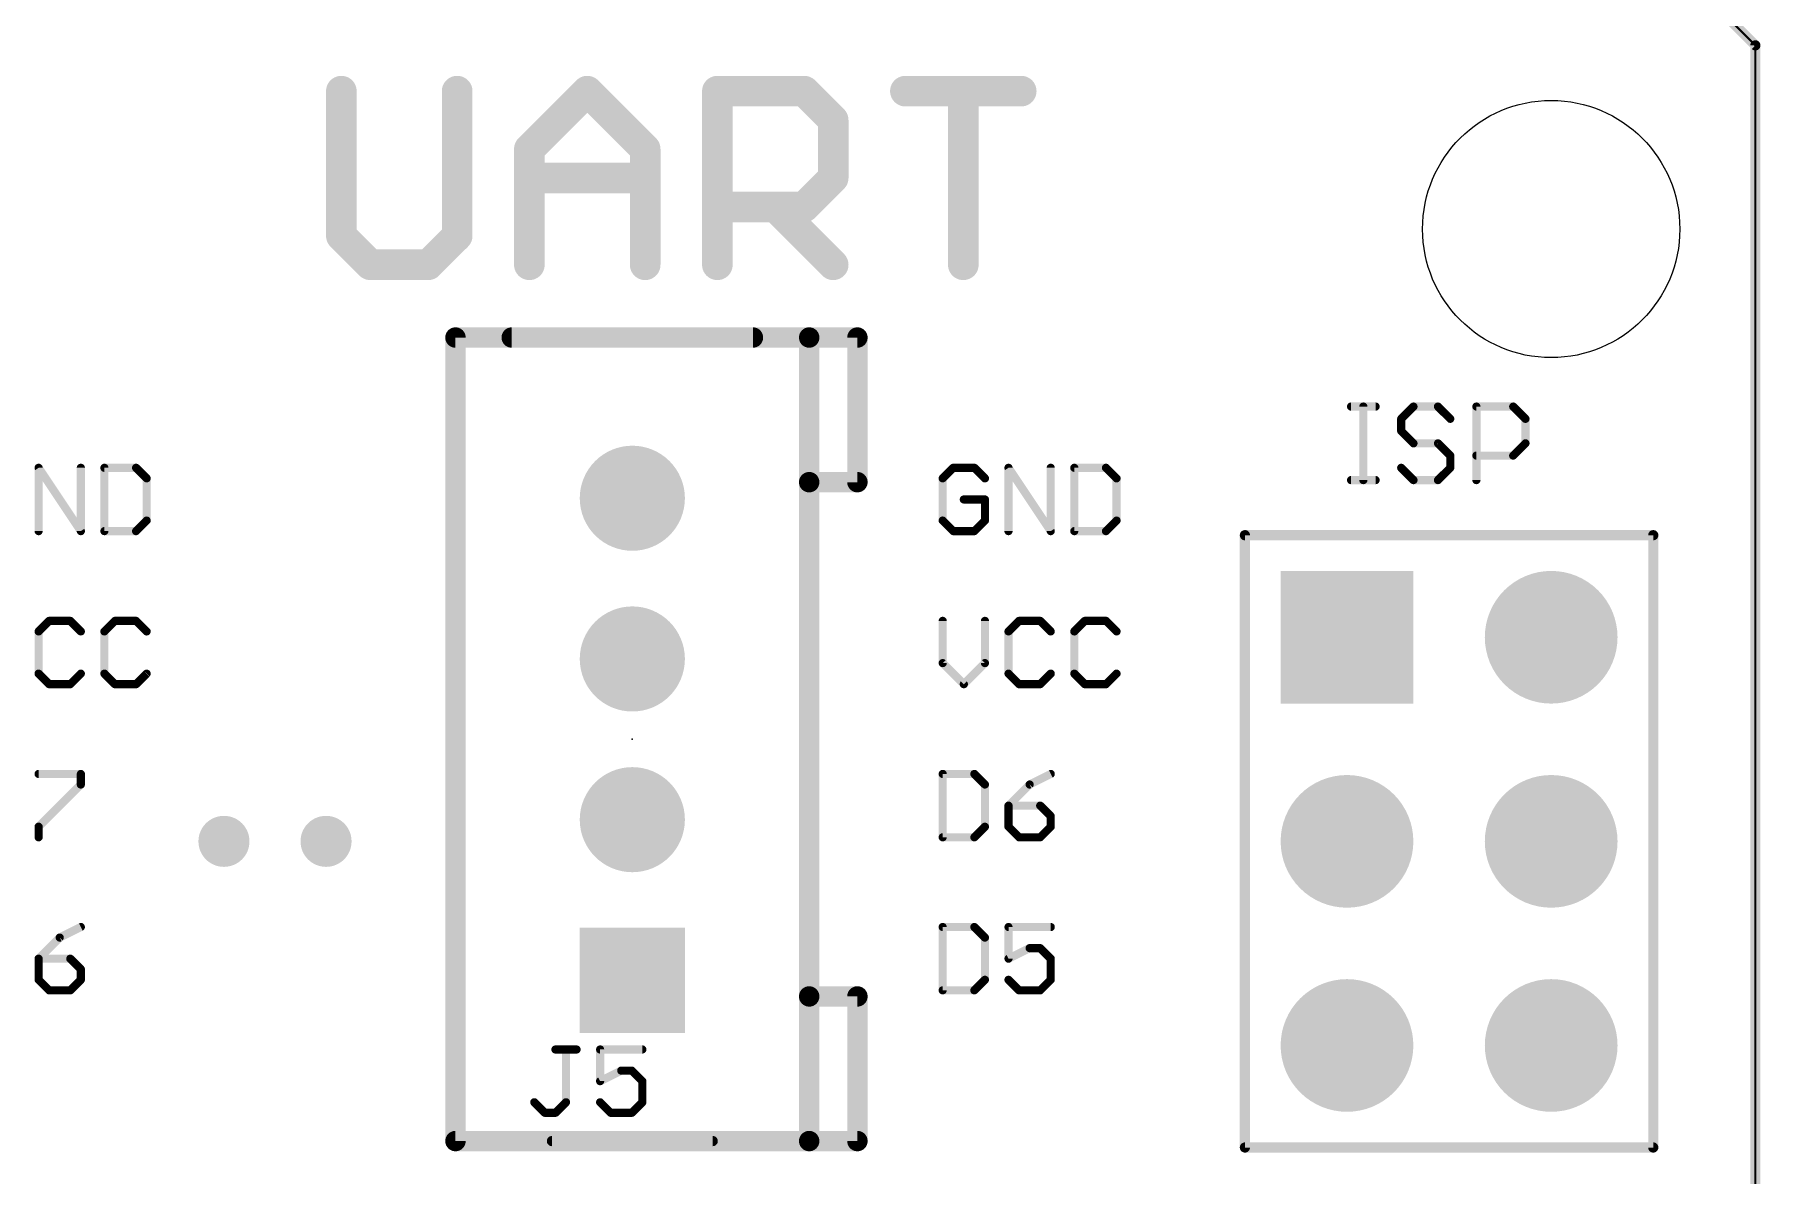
# Model space of a CAD drawing. Extents: x -6 to 140, y -6 to 118.
# Drawn here: x 47.17 to 68.64, y 23.78 to 37.98 of the extents above; entities that cross this region are included whole.
import ezdxf

# ---------------------------------------------------------------- set-up
doc = ezdxf.new("R2010")
doc.units = 0
for name, color, linetype in [('17', 94, 'CONTINUOUS'), ('18', 94, 'CONTINUOUS'), ('20', 214, 'CONTINUOUS'), ('21', 251, 'CONTINUOUS'), ('23', 178, 'CONTINUOUS'), ('25', 251, 'CONTINUOUS')]:
    doc.layers.add(name, color=color, linetype=linetype)

# ---------------------------------------------------------------- blocks, each defined once
blk = doc.blocks.new('SQUAREP')
blk.add_solid([(-0.5, -0.5), (0.5, -0.5), (-0.5, 0.5), (0.5, 0.5)])
blk = doc.blocks.new('ROUNDP')
at = {"const_width": 0.5}
blk.add_lwpolyline([(0, -0.25, 1), (0, 0.25, 1), (0, -0.25)], format="xyb", dxfattribs=at)
blk = doc.blocks.new('ROUNDV')
at = {"const_width": 0.5}
blk.add_lwpolyline([(0, -0.25, 1), (0, 0.25, 1), (0, -0.25)], format="xyb", dxfattribs=at)

msp = doc.modelspace()

# ---------------------------------------------------------------- linework, layer by layer
at = {"layer": '20', "const_width": 0.0254}
for points in [[(66.04, 40.386), (68.58, 37.846)], [(68.58, 37.846), (68.58, 5.08)]]:
    msp.add_lwpolyline(points, dxfattribs=at)
at = {"layer": '20', "const_width": 0.0127}
for points in [[(68.5863, 37.846, 1), (68.5737, 37.846)], [(68.5755, 37.8415, 1), (68.5845, 37.8505)]]:
    msp.add_lwpolyline(points, format="xyb", dxfattribs=at)
at = {"layer": '20'}
msp.add_circle((66.04, 35.56), 1.6002, dxfattribs=at)
at = {"layer": '21'}
for points, const_width in [([(66.04, 40.386), (68.58, 37.846)], 0.127), ([(68.58, 37.846), (68.58, 5.08)], 0.127), ([(50.9905, 37.2763), (50.9905, 35.4756)], 0.381), ([(52.4311, 35.4756), (52.4311, 37.2763)], 0.381), ([(53.3293, 36.5561), (54.0496, 37.2763)], 0.381), ([(54.0496, 37.2763), (54.7699, 36.5561)], 0.381), ([(55.6681, 35.1155), (55.6681, 37.2763)], 0.381), ([(55.6681, 37.2763), (56.7485, 37.2763)], 0.381), ([(56.7485, 37.2763), (57.1087, 36.9162)], 0.381), ([(58.0069, 37.2763), (59.4475, 37.2763)], 0.381), ([(58.7272, 35.1155), (58.7272, 37.2763)], 0.381), ([(57.1087, 36.9162), (57.1087, 36.1959)], 0.381), ([(53.3293, 35.1155), (53.3293, 36.5561)], 0.381), ([(54.7699, 36.5561), (54.7699, 35.1155)], 0.381), ([(53.3293, 36.1959), (54.7699, 36.1959)], 0.381), ([(57.1087, 36.1959), (56.7485, 35.8358)], 0.381), ([(56.7485, 35.8358), (55.6681, 35.8358)], 0.381), ([(56.3884, 35.8358), (57.1087, 35.1155)], 0.381), ([(50.9905, 35.4756), (51.3506, 35.1155)], 0.381), ([(52.0709, 35.1155), (52.4311, 35.4756)], 0.381), ([(51.3506, 35.1155), (52.0709, 35.1155)], 0.381), ([(56.81, 34.21), (52.41, 34.21)], 0.254), ([(52.41, 24.21), (52.41, 34.21)], 0.254), ([(53.11, 34.21), (56.11, 34.21)], 0.254), ([(56.81, 32.41), (56.81, 34.21)], 0.254), ([(57.41, 34.21), (56.81, 34.21)], 0.254), ([(57.41, 32.41), (57.41, 34.21)], 0.254), ([(63.5508, 33.351), (63.8559, 33.351)], 0.1016), ([(63.7033, 32.4358), (63.7033, 33.351)], 0.1016), ([(64.327, 33.351), (64.1745, 33.1985)], 0.1016), ([(64.6321, 33.351), (64.327, 33.351)], 0.1016), ([(64.7846, 33.1985), (64.6321, 33.351)], 0.1016), ([(65.11, 32.4358), (65.11, 33.351)], 0.1016), ([(65.11, 33.351), (65.5676, 33.351)], 0.1016), ([(65.5676, 33.351), (65.7201, 33.1985)], 0.1016), ([(64.1745, 33.1985), (64.1745, 33.0459)], 0.1016), ([(64.1745, 33.0459), (64.327, 32.8934)], 0.1016), ([(65.7201, 33.1985), (65.7201, 32.8934)], 0.1016), ([(64.327, 32.8934), (64.6321, 32.8934)], 0.1016), ([(64.6321, 32.8934), (64.7846, 32.7409)], 0.1016), ([(65.7201, 32.8934), (65.5676, 32.7409)], 0.1016), ([(47.2244, 31.8008), (47.2244, 32.5889)], 0.1016), ([(47.2244, 32.5889), (47.7498, 31.8008)], 0.1016), ([(47.7498, 31.8008), (47.7498, 32.5889)], 0.1016), ([(48.043, 32.5889), (48.043, 31.8008)], 0.1016), ([(48.437, 32.5889), (48.043, 32.5889)], 0.1016), ([(48.5683, 32.4575), (48.437, 32.5889)], 0.1016), ([(58.6021, 32.5889), (58.4708, 32.4575)], 0.1016), ([(58.8648, 32.5889), (58.6021, 32.5889)], 0.1016), ([(58.9962, 32.4575), (58.8648, 32.5889)], 0.1016), ([(59.2894, 31.8008), (59.2894, 32.5889)], 0.1016), ([(59.2894, 32.5889), (59.8148, 31.8008)], 0.1016), ([(59.8148, 31.8008), (59.8148, 32.5889)], 0.1016), ([(60.108, 32.5889), (60.108, 31.8008)], 0.1016), ([(60.502, 32.5889), (60.108, 32.5889)], 0.1016), ([(60.6333, 32.4575), (60.502, 32.5889)], 0.1016), ([(64.327, 32.4358), (64.1745, 32.5883)], 0.1016), ([(64.7846, 32.5883), (64.6321, 32.4358)], 0.1016), ([(64.7846, 32.7409), (64.7846, 32.5883)], 0.1016), ([(65.5676, 32.7409), (65.11, 32.7409)], 0.1016), ([(48.5683, 31.9321), (48.5683, 32.4575)], 0.1016), ([(56.81, 26.01), (56.81, 32.41)], 0.254), ([(56.81, 32.41), (57.41, 32.41)], 0.254), ([(58.4708, 32.4575), (58.4708, 31.9321)], 0.1016), ([(60.6333, 31.9321), (60.6333, 32.4575)], 0.1016), ([(63.5508, 32.4358), (63.8559, 32.4358)], 0.1016), ([(64.6321, 32.4358), (64.327, 32.4358)], 0.1016), ([(58.9962, 32.1948), (58.7335, 32.1948)], 0.1016), ([(58.9962, 31.9321), (58.9962, 32.1948)], 0.1016), ([(48.043, 31.8008), (48.437, 31.8008)], 0.1016), ([(48.437, 31.8008), (48.5683, 31.9321)], 0.1016), ([(58.4708, 31.9321), (58.6021, 31.8008)], 0.1016), ([(58.6021, 31.8008), (58.8648, 31.8008)], 0.1016), ([(58.8648, 31.8008), (58.9962, 31.9321)], 0.1016), ([(60.108, 31.8008), (60.502, 31.8008)], 0.1016), ([(60.502, 31.8008), (60.6333, 31.9321)], 0.1016), ([(62.23, 31.75), (67.31, 31.75)], 0.127), ([(62.23, 24.13), (62.23, 31.75)], 0.127), ([(67.31, 31.75), (67.31, 24.13)], 0.127), ([(47.3557, 30.6839), (47.2244, 30.5525)], 0.1016), ([(47.6184, 30.6839), (47.3557, 30.6839)], 0.1016), ([(47.7498, 30.5525), (47.6184, 30.6839)], 0.1016), ([(48.1743, 30.6839), (48.043, 30.5525)], 0.1016), ([(48.437, 30.6839), (48.1743, 30.6839)], 0.1016), ([(48.5683, 30.5525), (48.437, 30.6839)], 0.1016), ([(58.4708, 30.6839), (58.4708, 30.1585)], 0.1016), ([(58.9962, 30.1585), (58.9962, 30.6839)], 0.1016), ([(59.4207, 30.6839), (59.2894, 30.5525)], 0.1016), ([(59.6834, 30.6839), (59.4207, 30.6839)], 0.1016), ([(59.8148, 30.5525), (59.6834, 30.6839)], 0.1016), ([(60.2393, 30.6839), (60.108, 30.5525)], 0.1016), ([(60.502, 30.6839), (60.2393, 30.6839)], 0.1016), ([(60.6333, 30.5525), (60.502, 30.6839)], 0.1016), ([(47.2244, 30.5525), (47.2244, 30.0271)], 0.1016), ([(48.043, 30.5525), (48.043, 30.0271)], 0.1016), ([(59.2894, 30.5525), (59.2894, 30.0271)], 0.1016), ([(60.108, 30.5525), (60.108, 30.0271)], 0.1016), ([(47.2244, 30.0271), (47.3557, 29.8958)], 0.1016), ([(47.6184, 29.8958), (47.7498, 30.0271)], 0.1016), ([(48.043, 30.0271), (48.1743, 29.8958)], 0.1016), ([(48.437, 29.8958), (48.5683, 30.0271)], 0.1016), ([(58.4708, 30.1585), (58.7335, 29.8958)], 0.1016), ([(58.7335, 29.8958), (58.9962, 30.1585)], 0.1016), ([(59.2894, 30.0271), (59.4207, 29.8958)], 0.1016), ([(59.6834, 29.8958), (59.8148, 30.0271)], 0.1016), ([(60.108, 30.0271), (60.2393, 29.8958)], 0.1016), ([(60.502, 29.8958), (60.6333, 30.0271)], 0.1016), ([(47.3557, 29.8958), (47.6184, 29.8958)], 0.1016), ([(48.1743, 29.8958), (48.437, 29.8958)], 0.1016), ([(59.4207, 29.8958), (59.6834, 29.8958)], 0.1016), ([(60.2393, 29.8958), (60.502, 29.8958)], 0.1016), ([(47.2244, 28.7789), (47.7498, 28.7789)], 0.1016), ([(47.7498, 28.7789), (47.7498, 28.6475)], 0.1016), ([(58.4708, 28.7789), (58.4708, 27.9908)], 0.1016), ([(58.8648, 28.7789), (58.4708, 28.7789)], 0.1016), ([(58.9962, 28.6475), (58.8648, 28.7789)], 0.1016), ([(59.8148, 28.7789), (59.5521, 28.6475)], 0.1016), ([(47.7498, 28.6475), (47.2244, 28.1221)], 0.1016), ([(58.9962, 28.1221), (58.9962, 28.6475)], 0.1016), ([(59.5521, 28.6475), (59.2894, 28.3848)], 0.1016), ([(59.2894, 28.3848), (59.2894, 28.1221)], 0.1016), ([(59.6834, 28.3848), (59.2894, 28.3848)], 0.1016), ([(59.8148, 28.2535), (59.6834, 28.3848)], 0.1016), ([(47.2244, 28.1221), (47.2244, 27.9908)], 0.1016), ([(58.8648, 27.9908), (58.9962, 28.1221)], 0.1016), ([(59.2894, 28.1221), (59.4207, 27.9908)], 0.1016), ([(59.6834, 27.9908), (59.8148, 28.1221)], 0.1016), ([(59.8148, 28.1221), (59.8148, 28.2535)], 0.1016), ([(58.4708, 27.9908), (58.8648, 27.9908)], 0.1016), ([(59.4207, 27.9908), (59.6834, 27.9908)], 0.1016), ([(47.7498, 26.8739), (47.4871, 26.7425)], 0.1016), ([(58.4708, 26.8739), (58.4708, 26.0858)], 0.1016), ([(58.8648, 26.8739), (58.4708, 26.8739)], 0.1016), ([(58.9962, 26.7425), (58.8648, 26.8739)], 0.1016), ([(59.8148, 26.8739), (59.2894, 26.8739)], 0.1016), ([(59.2894, 26.8739), (59.2894, 26.4798)], 0.1016), ([(47.4871, 26.7425), (47.2244, 26.4798)], 0.1016), ([(58.9962, 26.2171), (58.9962, 26.7425)], 0.1016), ([(59.2894, 26.4798), (59.5521, 26.6112)], 0.1016), ([(59.5521, 26.6112), (59.6834, 26.6112)], 0.1016), ([(59.6834, 26.6112), (59.8148, 26.4798)], 0.1016), ([(47.2244, 26.4798), (47.2244, 26.2171)], 0.1016), ([(47.6184, 26.4798), (47.2244, 26.4798)], 0.1016), ([(47.7498, 26.3485), (47.6184, 26.4798)], 0.1016), ([(59.8148, 26.4798), (59.8148, 26.2171)], 0.1016), ([(47.2244, 26.2171), (47.3557, 26.0858)], 0.1016), ([(47.6184, 26.0858), (47.7498, 26.2171)], 0.1016), ([(47.7498, 26.2171), (47.7498, 26.3485)], 0.1016), ([(58.8648, 26.0858), (58.9962, 26.2171)], 0.1016), ([(59.4207, 26.0858), (59.2894, 26.2171)], 0.1016), ([(59.8148, 26.2171), (59.6834, 26.0858)], 0.1016), ([(47.3557, 26.0858), (47.6184, 26.0858)], 0.1016), ([(56.81, 24.21), (56.81, 26.01)], 0.254), ([(57.41, 26.01), (56.81, 26.01)], 0.254), ([(57.41, 24.21), (57.41, 26.01)], 0.254), ([(58.4708, 26.0858), (58.8648, 26.0858)], 0.1016), ([(59.6834, 26.0858), (59.4207, 26.0858)], 0.1016), ([(52.41, 24.21), (56.81, 24.21)], 0.254), ([(53.61, 24.21), (55.61, 24.21)], 0.127), ([(56.81, 24.21), (57.41, 24.21)], 0.254), ([(67.31, 24.13), (62.23, 24.13)], 0.127)]:
    msp.add_lwpolyline(points, dxfattribs=dict(at, const_width=const_width))
for points, const_width in [([(68.6118, 37.846, 1), (68.5482, 37.846)], 0.0635), ([(68.5575, 37.8235, 1), (68.6025, 37.8685)], 0.0635), ([(51.0858, 37.2763, 1), (50.8953, 37.2763)], 0.1905), ([(52.5263, 37.2763, 1), (52.3358, 37.2763)], 0.1905), ([(54.1169, 37.3437, 1), (53.9822, 37.209)], 0.1905), ([(54.1169, 37.209, 1), (53.9822, 37.3437)], 0.1905), ([(55.6681, 37.3716, 1), (55.6681, 37.1811)], 0.1905), ([(55.7633, 37.2763, 1), (55.5728, 37.2763)], 0.1905), ([(56.8159, 37.3437, 1), (56.6812, 37.209)], 0.1905), ([(56.7485, 37.1811, 1), (56.7485, 37.3716)], 0.1905), ([(58.0069, 37.3716, 1), (58.0069, 37.1811)], 0.1905), ([(58.8224, 37.2763, 1), (58.6319, 37.2763)], 0.1905), ([(59.4475, 37.1811, 1), (59.4475, 37.3716)], 0.1905), ([(57.2039, 36.9162, 1), (57.0134, 36.9162)], 0.1905), ([(57.0413, 36.8489, 1), (57.176, 36.9836)], 0.1905), ([(53.4245, 36.5561, 1), (53.234, 36.5561)], 0.1905), ([(53.2619, 36.6234, 1), (53.3966, 36.4887)], 0.1905), ([(54.8651, 36.5561, 1), (54.6746, 36.5561)], 0.1905), ([(54.7025, 36.4887, 1), (54.8372, 36.6234)], 0.1905), ([(53.3293, 36.2912, 1), (53.3293, 36.1007)], 0.1905), ([(54.7699, 36.1007, 1), (54.7699, 36.2912)], 0.1905), ([(57.0134, 36.1959, 1), (57.2039, 36.1959)], 0.1905), ([(57.176, 36.1286, 1), (57.0413, 36.2633)], 0.1905), ([(55.6681, 35.931, 1), (55.6681, 35.7405)], 0.1905), ([(56.4557, 35.9031, 1), (56.321, 35.7684)], 0.1905), ([(56.6812, 35.9031, 1), (56.8159, 35.7684)], 0.1905), ([(56.7485, 35.7405, 1), (56.7485, 35.931)], 0.1905), ([(51.0579, 35.543, 1), (50.9231, 35.4083)], 0.1905), ([(52.4984, 35.4083, 1), (52.3637, 35.543)], 0.1905), ([(50.8953, 35.4756, 1), (51.0858, 35.4756)], 0.1905), ([(52.3358, 35.4756, 1), (52.5263, 35.4756)], 0.1905), ([(51.3506, 35.2108, 1), (51.3506, 35.0203)], 0.1905), ([(51.2833, 35.0481, 1), (51.418, 35.1829)], 0.1905), ([(52.0036, 35.1829, 1), (52.1383, 35.0481)], 0.1905), ([(52.0709, 35.0203, 1), (52.0709, 35.2108)], 0.1905), ([(57.0413, 35.0481, 1), (57.176, 35.1829)], 0.1905), ([(53.234, 35.1155, 1), (53.4245, 35.1155)], 0.1905), ([(54.6746, 35.1155, 1), (54.8651, 35.1155)], 0.1905), ([(55.5728, 35.1155, 1), (55.7633, 35.1155)], 0.1905), ([(58.6319, 35.1155, 1), (58.8224, 35.1155)], 0.1905), ([(52.41, 34.2735, 1), (52.41, 34.1465)], 0.127), ([(52.4735, 34.21, 1), (52.3465, 34.21)], 0.127), ([(53.11, 34.2735, 1), (53.11, 34.1465)], 0.127), ([(56.11, 34.1465, 1), (56.11, 34.2735)], 0.127), ([(56.8735, 34.21, 1), (56.7465, 34.21)], 0.127), ([(56.81, 34.2735, 1), (56.81, 34.1465)], 0.127), ([(56.81, 34.1465, 1), (56.81, 34.2735)], 0.127), ([(57.4735, 34.21, 1), (57.3465, 34.21)], 0.127), ([(57.41, 34.1465, 1), (57.41, 34.2735)], 0.127), ([(63.5508, 33.3764, 1), (63.5508, 33.3256)], 0.0508), ([(63.7287, 33.351, 1), (63.6779, 33.351)], 0.0508), ([(63.8559, 33.3256, 1), (63.8559, 33.3764)], 0.0508), ([(64.327, 33.3764, 1), (64.327, 33.3256)], 0.0508), ([(64.345, 33.333, 1), (64.309, 33.3689)], 0.0508), ([(64.65, 33.3689, 1), (64.6141, 33.333)], 0.0508), ([(64.6321, 33.3256, 1), (64.6321, 33.3764)], 0.0508), ([(65.1354, 33.351, 1), (65.0846, 33.351)], 0.0508), ([(65.11, 33.3764, 1), (65.11, 33.3256)], 0.0508), ([(65.5855, 33.3689, 1), (65.5496, 33.333)], 0.0508), ([(65.5676, 33.3256, 1), (65.5676, 33.3764)], 0.0508), ([(64.1999, 33.1985, 1), (64.1491, 33.1985)], 0.0508), ([(64.1565, 33.2164, 1), (64.1924, 33.1805)], 0.0508), ([(64.1924, 33.0639, 1), (64.1565, 33.028)], 0.0508), ([(64.1491, 33.0459, 1), (64.1999, 33.0459)], 0.0508), ([(64.7666, 33.1805, 1), (64.8026, 33.2164)], 0.0508), ([(65.7455, 33.1985, 1), (65.6947, 33.1985)], 0.0508), ([(65.7022, 33.1805, 1), (65.7381, 33.2164)], 0.0508), ([(64.327, 32.9188, 1), (64.327, 32.868)], 0.0508), ([(64.309, 32.8754, 1), (64.345, 32.9114)], 0.0508), ([(64.65, 32.9114, 1), (64.6141, 32.8754)], 0.0508), ([(64.6321, 32.868, 1), (64.6321, 32.9188)], 0.0508), ([(65.6947, 32.8934, 1), (65.7455, 32.8934)], 0.0508), ([(65.7381, 32.8754, 1), (65.7022, 32.9114)], 0.0508), ([(47.2455, 32.603, 1), (47.2032, 32.5748)], 0.0508), ([(47.2498, 32.5889, 1), (47.199, 32.5889)], 0.0508), ([(47.7752, 32.5889, 1), (47.7244, 32.5889)], 0.0508), ([(48.0684, 32.5889, 1), (48.0176, 32.5889)], 0.0508), ([(48.043, 32.6143, 1), (48.043, 32.5635)], 0.0508), ([(48.455, 32.6068, 1), (48.419, 32.5709)], 0.0508), ([(48.437, 32.5635, 1), (48.437, 32.6143)], 0.0508), ([(58.6021, 32.6143, 1), (58.6021, 32.5635)], 0.0508), ([(58.6201, 32.5709, 1), (58.5842, 32.6068)], 0.0508), ([(58.8828, 32.6068, 1), (58.8469, 32.5709)], 0.0508), ([(58.8648, 32.5635, 1), (58.8648, 32.6143)], 0.0508), ([(59.3105, 32.603, 1), (59.2682, 32.5748)], 0.0508), ([(59.3148, 32.5889, 1), (59.264, 32.5889)], 0.0508), ([(59.8402, 32.5889, 1), (59.7894, 32.5889)], 0.0508), ([(60.1334, 32.5889, 1), (60.0826, 32.5889)], 0.0508), ([(60.108, 32.6143, 1), (60.108, 32.5635)], 0.0508), ([(60.52, 32.6068, 1), (60.484, 32.5709)], 0.0508), ([(60.502, 32.5635, 1), (60.502, 32.6143)], 0.0508), ([(64.1924, 32.6063, 1), (64.1565, 32.5704)], 0.0508), ([(64.81, 32.7409, 1), (64.7592, 32.7409)], 0.0508), ([(64.7666, 32.7229, 1), (64.8026, 32.7588)], 0.0508), ([(64.8026, 32.5704, 1), (64.7666, 32.6063)], 0.0508), ([(65.11, 32.7663, 1), (65.11, 32.7155)], 0.0508), ([(65.5496, 32.7588, 1), (65.5855, 32.7229)], 0.0508), ([(65.5676, 32.7155, 1), (65.5676, 32.7663)], 0.0508), ([(48.5937, 32.4575, 1), (48.5429, 32.4575)], 0.0508), ([(48.5504, 32.4396, 1), (48.5863, 32.4755)], 0.0508), ([(56.8735, 32.41, 1), (56.7465, 32.41)], 0.127), ([(56.81, 32.4735, 1), (56.81, 32.3465)], 0.127), ([(56.7465, 32.41, 1), (56.8735, 32.41)], 0.127), ([(57.3465, 32.41, 1), (57.4735, 32.41)], 0.127), ([(57.41, 32.3465, 1), (57.41, 32.4735)], 0.127), ([(58.4962, 32.4575, 1), (58.4454, 32.4575)], 0.0508), ([(58.4528, 32.4755, 1), (58.4888, 32.4396)], 0.0508), ([(58.9782, 32.4396, 1), (59.0141, 32.4755)], 0.0508), ([(60.6587, 32.4575, 1), (60.6079, 32.4575)], 0.0508), ([(60.6154, 32.4396, 1), (60.6513, 32.4755)], 0.0508), ([(63.5508, 32.4612, 1), (63.5508, 32.4104)], 0.0508), ([(63.6779, 32.4358, 1), (63.7287, 32.4358)], 0.0508), ([(63.8559, 32.4104, 1), (63.8559, 32.4612)], 0.0508), ([(64.327, 32.4612, 1), (64.327, 32.4104)], 0.0508), ([(64.309, 32.4178, 1), (64.345, 32.4538)], 0.0508), ([(64.6141, 32.4538, 1), (64.65, 32.4178)], 0.0508), ([(64.6321, 32.4104, 1), (64.6321, 32.4612)], 0.0508), ([(64.7592, 32.5883, 1), (64.81, 32.5883)], 0.0508), ([(65.0846, 32.4358, 1), (65.1354, 32.4358)], 0.0508), ([(58.7335, 32.2202, 1), (58.7335, 32.1694)], 0.0508), ([(59.0216, 32.1948, 1), (58.9708, 32.1948)], 0.0508), ([(58.9962, 32.1694, 1), (58.9962, 32.2202)], 0.0508), ([(47.199, 31.8008, 1), (47.2498, 31.8008)], 0.0508), ([(47.7244, 31.8008, 1), (47.7752, 31.8008)], 0.0508), ([(47.7286, 31.7867, 1), (47.7709, 31.8149)], 0.0508), ([(48.043, 31.8262, 1), (48.043, 31.7754)], 0.0508), ([(48.0176, 31.8008, 1), (48.0684, 31.8008)], 0.0508), ([(48.419, 31.8188, 1), (48.455, 31.7828)], 0.0508), ([(48.437, 31.7754, 1), (48.437, 31.8262)], 0.0508), ([(48.5429, 31.9321, 1), (48.5937, 31.9321)], 0.0508), ([(48.5863, 31.9142, 1), (48.5504, 31.9501)], 0.0508), ([(58.4888, 31.9501, 1), (58.4528, 31.9142)], 0.0508), ([(58.4454, 31.9321, 1), (58.4962, 31.9321)], 0.0508), ([(58.6021, 31.8262, 1), (58.6021, 31.7754)], 0.0508), ([(58.5842, 31.7828, 1), (58.6201, 31.8188)], 0.0508), ([(58.8469, 31.8188, 1), (58.8828, 31.7828)], 0.0508), ([(58.8648, 31.7754, 1), (58.8648, 31.8262)], 0.0508), ([(58.9708, 31.9321, 1), (59.0216, 31.9321)], 0.0508), ([(59.0141, 31.9142, 1), (58.9782, 31.9501)], 0.0508), ([(59.264, 31.8008, 1), (59.3148, 31.8008)], 0.0508), ([(59.7894, 31.8008, 1), (59.8402, 31.8008)], 0.0508), ([(59.7936, 31.7867, 1), (59.8359, 31.8149)], 0.0508), ([(60.108, 31.8262, 1), (60.108, 31.7754)], 0.0508), ([(60.0826, 31.8008, 1), (60.1334, 31.8008)], 0.0508), ([(60.484, 31.8188, 1), (60.52, 31.7828)], 0.0508), ([(60.502, 31.7754, 1), (60.502, 31.8262)], 0.0508), ([(60.6079, 31.9321, 1), (60.6587, 31.9321)], 0.0508), ([(60.6513, 31.9142, 1), (60.6154, 31.9501)], 0.0508), ([(62.23, 31.7817, 1), (62.23, 31.7183)], 0.0635), ([(62.2618, 31.75, 1), (62.1983, 31.75)], 0.0635), ([(67.3418, 31.75, 1), (67.2782, 31.75)], 0.0635), ([(67.31, 31.7183, 1), (67.31, 31.7817)], 0.0635), ([(47.3557, 30.7093, 1), (47.3557, 30.6585)], 0.0508), ([(47.3737, 30.6659, 1), (47.3378, 30.7018)], 0.0508), ([(47.6364, 30.7018, 1), (47.6005, 30.6659)], 0.0508), ([(47.6184, 30.6585, 1), (47.6184, 30.7093)], 0.0508), ([(48.1743, 30.7093, 1), (48.1743, 30.6585)], 0.0508), ([(48.1923, 30.6659, 1), (48.1563, 30.7018)], 0.0508), ([(48.455, 30.7018, 1), (48.419, 30.6659)], 0.0508), ([(48.437, 30.6585, 1), (48.437, 30.7093)], 0.0508), ([(58.4962, 30.6839, 1), (58.4454, 30.6839)], 0.0508), ([(59.0216, 30.6839, 1), (58.9708, 30.6839)], 0.0508), ([(59.4207, 30.7093, 1), (59.4207, 30.6585)], 0.0508), ([(59.4387, 30.6659, 1), (59.4028, 30.7018)], 0.0508), ([(59.7014, 30.7018, 1), (59.6655, 30.6659)], 0.0508), ([(59.6834, 30.6585, 1), (59.6834, 30.7093)], 0.0508), ([(60.2393, 30.7093, 1), (60.2393, 30.6585)], 0.0508), ([(60.2573, 30.6659, 1), (60.2213, 30.7018)], 0.0508), ([(60.52, 30.7018, 1), (60.484, 30.6659)], 0.0508), ([(60.502, 30.6585, 1), (60.502, 30.7093)], 0.0508), ([(47.2498, 30.5525, 1), (47.199, 30.5525)], 0.0508), ([(47.2064, 30.5705, 1), (47.2423, 30.5346)], 0.0508), ([(47.7318, 30.5346, 1), (47.7677, 30.5705)], 0.0508), ([(48.0684, 30.5525, 1), (48.0176, 30.5525)], 0.0508), ([(48.025, 30.5705, 1), (48.0609, 30.5346)], 0.0508), ([(48.5504, 30.5346, 1), (48.5863, 30.5705)], 0.0508), ([(59.3148, 30.5525, 1), (59.264, 30.5525)], 0.0508), ([(59.2714, 30.5705, 1), (59.3073, 30.5346)], 0.0508), ([(59.7968, 30.5346, 1), (59.8327, 30.5705)], 0.0508), ([(60.1334, 30.5525, 1), (60.0826, 30.5525)], 0.0508), ([(60.09, 30.5705, 1), (60.1259, 30.5346)], 0.0508), ([(60.6154, 30.5346, 1), (60.6513, 30.5705)], 0.0508), ([(47.2423, 30.0451, 1), (47.2064, 30.0092)], 0.0508), ([(47.7677, 30.0092, 1), (47.7318, 30.0451)], 0.0508), ([(48.0609, 30.0451, 1), (48.025, 30.0092)], 0.0508), ([(48.5863, 30.0092, 1), (48.5504, 30.0451)], 0.0508), ([(58.4888, 30.1765, 1), (58.4528, 30.1405)], 0.0508), ([(58.4454, 30.1585, 1), (58.4962, 30.1585)], 0.0508), ([(58.9708, 30.1585, 1), (59.0216, 30.1585)], 0.0508), ([(59.0141, 30.1405, 1), (58.9782, 30.1765)], 0.0508), ([(59.3073, 30.0451, 1), (59.2714, 30.0092)], 0.0508), ([(59.8327, 30.0092, 1), (59.7968, 30.0451)], 0.0508), ([(60.1259, 30.0451, 1), (60.09, 30.0092)], 0.0508), ([(60.6513, 30.0092, 1), (60.6154, 30.0451)], 0.0508), ([(47.199, 30.0271, 1), (47.2498, 30.0271)], 0.0508), ([(47.3557, 29.9212, 1), (47.3557, 29.8704)], 0.0508), ([(47.3378, 29.8778, 1), (47.3737, 29.9138)], 0.0508), ([(47.6005, 29.9138, 1), (47.6364, 29.8778)], 0.0508), ([(47.6184, 29.8704, 1), (47.6184, 29.9212)], 0.0508), ([(48.0176, 30.0271, 1), (48.0684, 30.0271)], 0.0508), ([(48.1743, 29.9212, 1), (48.1743, 29.8704)], 0.0508), ([(48.1563, 29.8778, 1), (48.1923, 29.9138)], 0.0508), ([(48.419, 29.9138, 1), (48.455, 29.8778)], 0.0508), ([(48.437, 29.8704, 1), (48.437, 29.9212)], 0.0508), ([(58.7155, 29.9138, 1), (58.7515, 29.8778)], 0.0508), ([(58.7155, 29.8778, 1), (58.7515, 29.9138)], 0.0508), ([(59.264, 30.0271, 1), (59.3148, 30.0271)], 0.0508), ([(59.4207, 29.9212, 1), (59.4207, 29.8704)], 0.0508), ([(59.4028, 29.8778, 1), (59.4387, 29.9138)], 0.0508), ([(59.6655, 29.9138, 1), (59.7014, 29.8778)], 0.0508), ([(59.6834, 29.8704, 1), (59.6834, 29.9212)], 0.0508), ([(60.0826, 30.0271, 1), (60.1334, 30.0271)], 0.0508), ([(60.2393, 29.9212, 1), (60.2393, 29.8704)], 0.0508), ([(60.2213, 29.8778, 1), (60.2573, 29.9138)], 0.0508), ([(60.484, 29.9138, 1), (60.52, 29.8778)], 0.0508), ([(60.502, 29.8704, 1), (60.502, 29.9212)], 0.0508), ([(47.2244, 28.8043, 1), (47.2244, 28.7535)], 0.0508), ([(47.7752, 28.7789, 1), (47.7244, 28.7789)], 0.0508), ([(47.7498, 28.7535, 1), (47.7498, 28.8043)], 0.0508), ([(58.4962, 28.7789, 1), (58.4454, 28.7789)], 0.0508), ([(58.4708, 28.8043, 1), (58.4708, 28.7535)], 0.0508), ([(58.8828, 28.7968, 1), (58.8469, 28.7609)], 0.0508), ([(58.8648, 28.7535, 1), (58.8648, 28.8043)], 0.0508), ([(59.8261, 28.7562, 1), (59.8034, 28.8016)], 0.0508), ([(47.7244, 28.6475, 1), (47.7752, 28.6475)], 0.0508), ([(47.7677, 28.6296, 1), (47.7318, 28.6655)], 0.0508), ([(59.0216, 28.6475, 1), (58.9708, 28.6475)], 0.0508), ([(58.9782, 28.6296, 1), (59.0141, 28.6655)], 0.0508), ([(59.5407, 28.6702, 1), (59.5634, 28.6248)], 0.0508), ([(59.57, 28.6296, 1), (59.5341, 28.6655)], 0.0508), ([(59.3148, 28.3848, 1), (59.264, 28.3848)], 0.0508), ([(59.2894, 28.4102, 1), (59.2894, 28.3594)], 0.0508), ([(59.2714, 28.4028, 1), (59.3073, 28.3669)], 0.0508), ([(59.7014, 28.4028, 1), (59.6655, 28.3669)], 0.0508), ([(59.6834, 28.3594, 1), (59.6834, 28.4102)], 0.0508), ([(47.2498, 28.1221, 1), (47.199, 28.1221)], 0.0508), ([(47.2064, 28.1401, 1), (47.2423, 28.1042)], 0.0508), ([(58.9708, 28.1221, 1), (59.0216, 28.1221)], 0.0508), ([(59.0141, 28.1042, 1), (58.9782, 28.1401)], 0.0508), ([(59.3073, 28.1401, 1), (59.2714, 28.1042)], 0.0508), ([(59.264, 28.1221, 1), (59.3148, 28.1221)], 0.0508), ([(59.8402, 28.2535, 1), (59.7894, 28.2535)], 0.0508), ([(59.7894, 28.1221, 1), (59.8402, 28.1221)], 0.0508), ([(59.7968, 28.2355, 1), (59.8327, 28.2715)], 0.0508), ([(59.8327, 28.1042, 1), (59.7968, 28.1401)], 0.0508), ([(47.199, 27.9908, 1), (47.2498, 27.9908)], 0.0508), ([(58.4708, 28.0162, 1), (58.4708, 27.9654)], 0.0508), ([(58.4454, 27.9908, 1), (58.4962, 27.9908)], 0.0508), ([(58.8469, 28.0088, 1), (58.8828, 27.9728)], 0.0508), ([(58.8648, 27.9654, 1), (58.8648, 28.0162)], 0.0508), ([(59.4207, 28.0162, 1), (59.4207, 27.9654)], 0.0508), ([(59.4028, 27.9728, 1), (59.4387, 28.0088)], 0.0508), ([(59.6655, 28.0088, 1), (59.7014, 27.9728)], 0.0508), ([(59.6834, 27.9654, 1), (59.6834, 28.0162)], 0.0508), ([(47.7611, 26.8512, 1), (47.7384, 26.8966)], 0.0508), ([(58.4962, 26.8739, 1), (58.4454, 26.8739)], 0.0508), ([(58.4708, 26.8993, 1), (58.4708, 26.8485)], 0.0508), ([(58.8828, 26.8918, 1), (58.8469, 26.8559)], 0.0508), ([(58.8648, 26.8485, 1), (58.8648, 26.8993)], 0.0508), ([(59.2894, 26.8993, 1), (59.2894, 26.8485)], 0.0508), ([(59.3148, 26.8739, 1), (59.264, 26.8739)], 0.0508), ([(59.8148, 26.8485, 1), (59.8148, 26.8993)], 0.0508), ([(47.4757, 26.7652, 1), (47.4984, 26.7198)], 0.0508), ([(47.505, 26.7246, 1), (47.4691, 26.7605)], 0.0508), ([(59.0216, 26.7425, 1), (58.9708, 26.7425)], 0.0508), ([(58.9782, 26.7246, 1), (59.0141, 26.7605)], 0.0508), ([(59.5521, 26.6366, 1), (59.5521, 26.5858)], 0.0508), ([(59.5634, 26.5885, 1), (59.5407, 26.6339)], 0.0508), ([(59.7014, 26.6291, 1), (59.6655, 26.5932)], 0.0508), ([(59.6834, 26.5858, 1), (59.6834, 26.6366)], 0.0508), ([(47.2498, 26.4798, 1), (47.199, 26.4798)], 0.0508), ([(47.2244, 26.5052, 1), (47.2244, 26.4544)], 0.0508), ([(47.2064, 26.4978, 1), (47.2423, 26.4619)], 0.0508), ([(47.6364, 26.4978, 1), (47.6005, 26.4619)], 0.0508), ([(47.6184, 26.4544, 1), (47.6184, 26.5052)], 0.0508), ([(59.278, 26.5026, 1), (59.3007, 26.4571)], 0.0508), ([(59.264, 26.4798, 1), (59.3148, 26.4798)], 0.0508), ([(59.8402, 26.4798, 1), (59.7894, 26.4798)], 0.0508), ([(59.7968, 26.4619, 1), (59.8327, 26.4978)], 0.0508), ([(47.2423, 26.2351, 1), (47.2064, 26.1992)], 0.0508), ([(47.199, 26.2171, 1), (47.2498, 26.2171)], 0.0508), ([(47.7752, 26.3485, 1), (47.7244, 26.3485)], 0.0508), ([(47.7244, 26.2171, 1), (47.7752, 26.2171)], 0.0508), ([(47.7318, 26.3305, 1), (47.7677, 26.3665)], 0.0508), ([(47.7677, 26.1992, 1), (47.7318, 26.2351)], 0.0508), ([(58.9708, 26.2171, 1), (59.0216, 26.2171)], 0.0508), ([(59.0141, 26.1992, 1), (58.9782, 26.2351)], 0.0508), ([(59.3073, 26.2351, 1), (59.2714, 26.1992)], 0.0508), ([(59.7894, 26.2171, 1), (59.8402, 26.2171)], 0.0508), ([(59.8327, 26.1992, 1), (59.7968, 26.2351)], 0.0508), ([(47.3557, 26.1112, 1), (47.3557, 26.0604)], 0.0508), ([(47.3378, 26.0678, 1), (47.3737, 26.1038)], 0.0508), ([(47.6005, 26.1038, 1), (47.6364, 26.0678)], 0.0508), ([(47.6184, 26.0604, 1), (47.6184, 26.1112)], 0.0508), ([(56.8735, 26.01, 1), (56.7465, 26.01)], 0.127), ([(56.81, 26.0735, 1), (56.81, 25.9465)], 0.127), ([(56.7465, 26.01, 1), (56.8735, 26.01)], 0.127), ([(57.4735, 26.01, 1), (57.3465, 26.01)], 0.127), ([(57.41, 25.9465, 1), (57.41, 26.0735)], 0.127), ([(58.4708, 26.1112, 1), (58.4708, 26.0604)], 0.0508), ([(58.4454, 26.0858, 1), (58.4962, 26.0858)], 0.0508), ([(58.8469, 26.1038, 1), (58.8828, 26.0678)], 0.0508), ([(58.8648, 26.0604, 1), (58.8648, 26.1112)], 0.0508), ([(59.4207, 26.1112, 1), (59.4207, 26.0604)], 0.0508), ([(59.4028, 26.0678, 1), (59.4387, 26.1038)], 0.0508), ([(59.6655, 26.1038, 1), (59.7014, 26.0678)], 0.0508), ([(59.6834, 26.0604, 1), (59.6834, 26.1112)], 0.0508), ([(52.41, 24.2735, 1), (52.41, 24.1465)], 0.127), ([(52.3465, 24.21, 1), (52.4735, 24.21)], 0.127), ([(53.61, 24.2417, 1), (53.61, 24.1783)], 0.0635), ([(55.61, 24.1783, 1), (55.61, 24.2417)], 0.0635), ([(56.81, 24.2735, 1), (56.81, 24.1465)], 0.127), ([(56.7465, 24.21, 1), (56.8735, 24.21)], 0.127), ([(56.81, 24.1465, 1), (56.81, 24.2735)], 0.127), ([(57.3465, 24.21, 1), (57.4735, 24.21)], 0.127), ([(57.41, 24.1465, 1), (57.41, 24.2735)], 0.127), ([(62.23, 24.1618, 1), (62.23, 24.0983)], 0.0635), ([(62.1983, 24.13, 1), (62.2618, 24.13)], 0.0635), ([(67.2782, 24.13, 1), (67.3418, 24.13)], 0.0635), ([(67.31, 24.0983, 1), (67.31, 24.1618)], 0.0635)]:
    msp.add_lwpolyline(points, format="xyb", dxfattribs=dict(at, const_width=const_width))
at = {"layer": '23'}
msp.add_point((54.61, 29.21), dxfattribs=at)
at = {"layer": '25', "const_width": 0.1016}
for points in [[(53.6535, 25.3499), (53.9162, 25.3499)], [(53.7848, 24.6931), (53.7848, 25.3499)], [(54.7348, 25.3499), (54.2094, 25.3499)], [(54.2094, 25.3499), (54.2094, 24.9558)], [(54.2094, 24.9558), (54.4721, 25.0872)], [(54.4721, 25.0872), (54.6034, 25.0872)], [(54.6034, 25.0872), (54.7348, 24.9558)], [(54.7348, 24.9558), (54.7348, 24.6931)], [(53.3908, 24.6931), (53.5221, 24.5618)], [(53.6535, 24.5618), (53.7848, 24.6931)], [(54.3407, 24.5618), (54.2094, 24.6931)], [(54.7348, 24.6931), (54.6034, 24.5618)], [(53.5221, 24.5618), (53.6535, 24.5618)], [(54.6034, 24.5618), (54.3407, 24.5618)]]:
    msp.add_lwpolyline(points, dxfattribs=at)
at = {"layer": '25', "const_width": 0.0508}
for points in [[(53.6535, 25.3753, 1), (53.6535, 25.3245)], [(53.8102, 25.3499, 1), (53.7594, 25.3499)], [(53.9162, 25.3245, 1), (53.9162, 25.3753)], [(54.2094, 25.3753, 1), (54.2094, 25.3245)], [(54.2348, 25.3499, 1), (54.184, 25.3499)], [(54.7348, 25.3245, 1), (54.7348, 25.3753)], [(54.4721, 25.1126, 1), (54.4721, 25.0618)], [(54.4834, 25.0645, 1), (54.4607, 25.1099)], [(54.6214, 25.1051, 1), (54.5855, 25.0692)], [(54.6034, 25.0618, 1), (54.6034, 25.1126)], [(54.198, 24.9786, 1), (54.2207, 24.9331)], [(54.184, 24.9558, 1), (54.2348, 24.9558)], [(54.7602, 24.9558, 1), (54.7094, 24.9558)], [(54.7168, 24.9379, 1), (54.7527, 24.9738)], [(53.4088, 24.7111, 1), (53.3728, 24.6752)], [(53.7594, 24.6931, 1), (53.8102, 24.6931)], [(53.8028, 24.6752, 1), (53.7669, 24.7111)], [(54.2273, 24.7111, 1), (54.1914, 24.6752)], [(54.7094, 24.6931, 1), (54.7602, 24.6931)], [(54.7527, 24.6752, 1), (54.7168, 24.7111)], [(53.5221, 24.5872, 1), (53.5221, 24.5364)], [(53.5042, 24.5438, 1), (53.5401, 24.5798)], [(53.6355, 24.5798, 1), (53.6715, 24.5438)], [(53.6535, 24.5364, 1), (53.6535, 24.5872)], [(54.3407, 24.5872, 1), (54.3407, 24.5364)], [(54.3228, 24.5438, 1), (54.3587, 24.5798)], [(54.5855, 24.5798, 1), (54.6214, 24.5438)], [(54.6034, 24.5364, 1), (54.6034, 24.5872)]]:
    msp.add_lwpolyline(points, format="xyb", dxfattribs=at)

# ---------------------------------------------------------------- block references
at = {"layer": '17', "xscale": 1.308, "yscale": 1.308, "rotation": 90}
for name, p in [('ROUNDP', (54.61, 32.21)), ('ROUNDP', (54.61, 32.21)), ('ROUNDP', (54.61, 30.21)), ('ROUNDP', (54.61, 30.21)), ('ROUNDP', (54.61, 28.21)), ('ROUNDP', (54.61, 28.21)), ('SQUAREP', (54.61, 26.21)), ('SQUAREP', (54.61, 26.21))]:
    msp.add_blockref(name, p, dxfattribs=at)
at = {"layer": '17', "xscale": 1.651, "yscale": 1.651}
for name, p in [('SQUAREP', (63.5, 30.48)), ('SQUAREP', (63.5, 30.48)), ('ROUNDP', (66.04, 30.48)), ('ROUNDP', (66.04, 30.48)), ('ROUNDP', (63.5, 27.94)), ('ROUNDP', (63.5, 27.94)), ('ROUNDP', (66.04, 27.94)), ('ROUNDP', (66.04, 27.94)), ('ROUNDP', (63.5, 25.4)), ('ROUNDP', (63.5, 25.4)), ('ROUNDP', (66.04, 25.4)), ('ROUNDP', (66.04, 25.4))]:
    msp.add_blockref(name, p, dxfattribs=at)
at = {"layer": '18', "xscale": 0.635, "yscale": 0.635}
for p in [(49.53, 27.94), (50.8, 27.94)]:
    msp.add_blockref('ROUNDV', p, dxfattribs=at)

doc.saveas('drawing.dxf')
